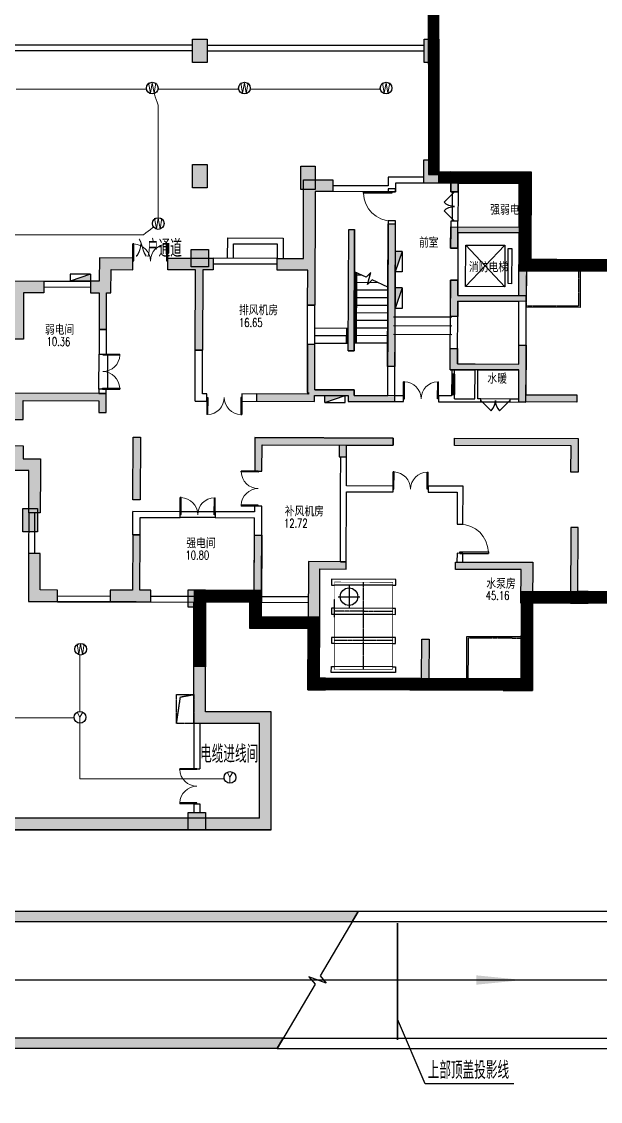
# Model space of a CAD drawing. Extents: x -1348811 to 123514, y -640545 to 749356.
# Drawn here: x -512182 to -492324, y -199809 to -162753 of the extents above; entities that cross this region are included whole.
import ezdxf
from ezdxf.enums import TextEntityAlignment as Align

# ---------------------------------------------------------------- set-up
doc = ezdxf.new("R2010")
doc.units = 0
doc.header["$LTSCALE"] = 10
doc.header["$MEASUREMENT"] = 0
for name, pattern in [('BORDER', [1.75, 0.5, -0.25, 0.5, -0.25, 0, -0.25]), ('DASH', [0.35, 0.25, -0.1]), ('常规', [20, 10, 0, 10])]:
    doc.linetypes.add(name, pattern=pattern)
doc.layers.get('0').update_dxf_attribs({"linetype": 'CONTINUOUS'})
for name, color, linetype in [('A-STAIRS', 9, 'CONTINUOUS'), ('COLU', 1, 'CONTINUOUS'), ('COLU_HATCH', 252, 'CONTINUOUS'), ('DIM_SYMB', 3, 'CONTINUOUS'), ('dxh', 252, 'CONTINUOUS'), ('dxsqt', 1, 'CONTINUOUS'), ('jlq', 1, 'CONTINUOUS'), ('JPS-J-0', 6, 'CONTINUOUS'), ('JPS-X', 1, 'BORDER'), ('JPS-XHS', 7, 'CONTINUOUS'), ('jz', 121, 'CONTINUOUS'), ('PUB_HATCH', 9, 'CONTINUOUS'), ('RD-equip', 3, 'CONTINUOUS'), ('STAIR', 9, 'CONTINUOUS'), ('TEXT', 7, 'CONTINUOUS'), ('wall', 8, 'CONTINUOUS'), ('WINDOW', 4, 'CONTINUOUS')]:
    doc.layers.add(name, color=color, linetype=linetype)
doc.layers.add('RD-Line', color=2, linetype='常规', lineweight=0)
doc.layers.get('JPS-X').off()
doc.styles.add('_TCH_SPACE', font='SIMPLEX', dxfattribs={"bigfont": 'GBCBIG'})
doc.styles.add('FS1', font='txt4.shx', dxfattribs={"width": 0.8, "bigfont": 'fstxt.shx'})
doc.styles.add('FS2', font='tjromans.shx', dxfattribs={"width": 0.8, "bigfont": 'tjhztxt.shx'})
doc.styles.add('TEXT', font='tjromans.shx', dxfattribs={"width": 0.8, "height": 400, "bigfont": 'tjhztxt.shx'})

# ---------------------------------------------------------------- blocks, each defined once
blk = doc.blocks.new('_ARROW')
blk.add_solid([(0, 0), (-1, 0.1), (-1, -0.1)])
blk = doc.blocks.new('$DorLib2D$00000002')
for p, q in [((-0.5, 0), (-0.5, 0.4875)), ((-0.475, 0.4875), (-0.5, 0.4875)), ((-0.475, 0), (-0.475, 0.4875)), ((0.475, 0), (0.475, 0.4875)), ((0.475, 0.4875), (0.5, 0.4875)), ((0.5, 0), (0.5, 0.4875)), ((-0.5, 0), (-0.475, 0)), ((0.5, 0), (0.475, 0))]:
    blk.add_line(p, q)
at = {"lineweight": 13}
for centre, start, end in [((-0.4875, 0), 0, 88.53072), ((0.4875, 0), 91.46928, 180)]:
    blk.add_arc(centre, 0.4875, start, end, dxfattribs=at)
blk = doc.blocks.new('zw')
at = {"layer": 'COLU_HATCH'}
for points in [[(87950, -124800), (88450, -124800), (88450, -125600), (87950, -125600)], [(95900, -124800), (96400, -124800), (96400, -125600), (95900, -125600)], [(95888, -128939), (96388, -128939), (96388, -129739), (95888, -129739)], [(87950, -129100), (88450, -129100), (88450, -129900), (87950, -129900)], [(91661, -129150), (92161, -129150), (92161, -129950), (91661, -129950)], [(87900, -132015), (88500, -132015), (88500, -132615), (87900, -132615)], [(82128, -140906), (82628, -140906), (82628, -141706), (82128, -141706)], [(87800, -143691), (88400, -143691), (88400, -144291), (87800, -144291)], [(87800, -151333), (88400, -151333), (88400, -151933), (87800, -151933)]]:
    blk.add_hatch(color=256, dxfattribs=at).paths.add_polyline_path(points)
at = {"layer": 'COLU'}
for points in [[(87950, -124800), (88450, -124800), (88450, -125600), (87950, -125600)], [(95900, -124800), (96400, -124800), (96400, -125600), (95900, -125600)], [(95888, -128939), (96388, -128939), (96388, -129739), (95888, -129739)], [(87950, -129100), (88450, -129100), (88450, -129900), (87950, -129900)], [(91661, -129150), (92161, -129150), (92161, -129950), (91661, -129950)], [(87900, -132015), (88500, -132015), (88500, -132615), (87900, -132615)], [(82128, -140906), (82628, -140906), (82628, -141706), (82128, -141706)], [(87800, -143691), (88400, -143691), (88400, -144291), (87800, -144291)], [(87800, -151333), (88400, -151333), (88400, -151933), (87800, -151933)]]:
    blk.add_lwpolyline(points, close=True, dxfattribs=at)
blk = doc.blocks.new('jlqq')
at = {"layer": 'PUB_HATCH'}
for points in [[(91805, -155098), (89555, -155098), (89555, -151330), (89155, -151330), (89155, -155498), (91405, -155498), (91405, -158748), (73005, -158748), (73005, -162298), (94581, -162298), (94788, -161948), (73355, -161948), (73355, -159148), (91805, -159148)], [(65555, -166648), (92005, -166648), (92213, -166298), (65205, -166298), (65205, -190598), (57205, -190598), (57205, -203068), (57555, -203068), (57555, -190948), (65555, -190948)]]:
    blk.add_hatch(color=256, dxfattribs=at).paths.add_polyline_path(points)
at = {"layer": 'jlq'}
for p, q in [((97555, -132515), (97555, -97715)), ((97205, -132865), (97205, -98065)), ((97555, -132515), (97555, -136657)), ((97555, -132515), (97555, -132515)), ((97205, -132865), (97205, -132865)), ((97205, -132865), (97205, -136656)), ((97205, -136656), (97555, -136657)), ((89155, -155498), (89155, -151329)), ((89555, -151330), (89155, -151330)), ((89555, -155098), (89555, -151330)), ((91805, -155098), (89555, -155098)), ((91805, -159148), (91805, -155098)), ((91405, -155498), (89155, -155498)), ((91405, -158748), (91405, -155498)), ((91405, -158748), (73005, -158748)), ((91805, -159148), (73355, -159148)), ((94581, -162298), (73005, -162298)), ((94788, -161948), (73355, -161948)), ((94581, -162298), (94788, -161948)), ((92213, -166298), (65205, -166298)), ((92005, -166648), (92213, -166298)), ((92005, -166648), (65555, -166648))]:
    blk.add_line(p, q, dxfattribs=at)
at = {"layer": 'PUB_HATCH', "const_width": 350}
blk.add_lwpolyline([(97368, -136657), (97380, -97890), (73605, -97890)], dxfattribs=at)
blk = doc.blocks.new('WG')
at = {"layer": 'RD-equip'}
blk.add_circle((0, 0), 200, dxfattribs=at)
at = {"layer": 'RD-equip', "color": 4, "style": 'FS1', "width": 0.8}
blk.add_attdef('消防', text='', height=360, dxfattribs=at).set_placement((0, 0), align=Align.MIDDLE)
blk = doc.blocks.new('WWWW')
at = {"layer": 'RD-equip'}
blk.add_blockref('WG', (0, 0), dxfattribs=at).add_auto_attribs({'消防': 'W'})
blk = doc.blocks.new('yy')
at = {"layer": 'RD-equip'}
blk.add_circle((0, 0), 200, dxfattribs=at)
at = {"layer": 'RD-equip', "color": 4, "style": 'FS1', "width": 0.8}
blk.add_attdef('Y', text='', height=360, dxfattribs=at).set_placement((0, 0), align=Align.MIDDLE)
blk = doc.blocks.new('YYYY')
at = {"layer": 'RD-equip'}
blk.add_blockref('yy', (0, 0), dxfattribs=at).add_auto_attribs({'Y': 'Y'})
blk = doc.blocks.new('f-fjg')
at = {"layer": 'dxh'}
for points in [[(17800, 3800), (15050, 3800), (15050, 3100), (15300, 3100), (15300, 3400), (17400, 3400), (17400, 1900), (15050, 1900), (15050, 1175), (15300, 1175), (15300, 1700), (17400, 1700), (17400, -450), (15300, -450), (15300, 75), (15050, 75), (15050, -1175), (15300, -1175), (15300, -650), (17650, -650), (17650, 400), (18700, 400), (18700, 800), (17800, 800)], [(10150, -800), (10400, -800), (10400, 3100), (11000, 3100), (11000, 3500), (10000, 3500), (10000, 800), (9100, 800), (9100, 400), (10150, 400)], [(12900, -2900), (13150, -2900), (13150, 2000), (12900, 2000)], [(11750, 1800), (11550, 1800), (11550, -2360), (11750, -2360)], [(3000, 800), (4150, 800), (4150, 400), (3400, 400), (3400, -400), (3250, -400), (3250, -1650), (3000, -1650), (3000, -400), (2700, -400), (2700, 0), (3000, 0)], [(5350, 800), (5350, 400), (6300, 400), (6300, -2350), (6550, -2350), (6550, 400), (6900, 400), (6900, 800)], [(20900, 800), (20900, 400), (21250, 400), (21250, -2350), (21500, -2350), (21500, 400), (22450, 400), (22450, 800)], [(24800, 800), (23650, 800), (23650, 400), (24400, 400), (24400, -400), (24550, -400), (24550, -1650), (24800, -1650), (24800, -400), (25100, -400), (25100, 0), (24800, 0)], [(400, -400), (1100, -400), (1100, 0), (0, 0), (0, -2000), (400, -2000)], [(27400, -400), (27400, -2000), (27800, -2000), (27800, 0), (26700, 0), (26700, -400)], [(8400, -3850), (8400, -4100), (10400, -4100), (10400, -3900), (11550, -3900), (11550, -4100), (13150, -4100), (13150, -3900), (11750, -3900), (11750, -3700), (10400, -3700), (10400, -2150), (10150, -2150), (10150, -3850)], [(17400, -4100), (19400, -4100), (19400, -3850), (17650, -3850), (17650, -2150), (17400, -2150), (17400, -2800), (15300, -2800), (15300, -2275), (15050, -2275), (15050, -3000), (17400, -3000)], [(400, -4100), (3000, -4100), (3000, -4500), (3250, -4500), (3250, -3850), (0, -3850), (0, -4750), (400, -4750)], [(24550, -3850), (24550, -4500), (24800, -4500), (24800, -4100), (27400, -4100), (27400, -4750), (27800, -4750), (27800, -3850)], [(4175, -7500), (4425, -7500), (4425, -5350), (4175, -5350)], [(8350, -6500), (8600, -6500), (8600, -5600), (11250, -5600), (11250, -6000), (11500, -6000), (11500, -5600), (13100, -5600), (13100, -5350), (8350, -5350)], [(19200, -5600), (19200, -6500), (19450, -6500), (19450, -5350), (15200, -5350), (15200, -5600)], [(23625, -5350), (23375, -5350), (23375, -7500), (23625, -7500)], [(600, -6500), (600, -7950), (1000, -7950), (1000, -6500), (1000, -6100), (400, -6100), (400, -5650), (0, -5650), (0, -6500)], [(27800, -6500), (27800, -5650), (27400, -5650), (27400, -6100), (26800, -6100), (26800, -6500), (26800, -7950), (27200, -7950), (27200, -6500)], [(19200, -11000), (19800, -11000), (19800, -10600), (19450, -10600), (19450, -8400), (19200, -8400)], [(3400, -10600), (3400, -11000), (4800, -11000), (4800, -10600), (4425, -10600), (4425, -8700), (4175, -8700), (4175, -10600)], [(8350, -10600), (8000, -10600), (8000, -11000), (8600, -11000), (8600, -8700), (8350, -8700)], [(23375, -10600), (23000, -10600), (23000, -11000), (24400, -11000), (24400, -10600), (23625, -10600), (23625, -8700), (23375, -8700)], [(1000, -9350), (600, -9350), (600, -11000), (1600, -11000), (1600, -10600), (1000, -10600)], [(10600, -9850), (11500, -9850), (11500, -9600), (10200, -9600), (10200, -14000), (10800, -14000), (10800, -13600), (10600, -13600)], [(17900, -9600), (15250, -9600), (15250, -9850), (17500, -9850), (17500, -11000), (17900, -11000)], [(26800, -10600), (26200, -10600), (26200, -11000), (27200, -11000), (27200, -9350), (26800, -9350)], [(15100, -14000), (15100, -13600), (14350, -13600), (14350, -12250), (14100, -12250), (14100, -13600), (13700, -13600), (13700, -14000)], [(17900, -12250), (17500, -12250), (17500, -13600), (16900, -13600), (16900, -14000), (17900, -14000)]]:
    blk.add_hatch(color=256, dxfattribs=at).paths.add_polyline_path(points)
at = {"layer": 'dxsqt'}
for points in [[(15050, 3100), (15050, 3800), (17800, 3800), (17800, 800), (18700, 800), (18700, 400), (17650, 400), (17650, -650), (15300, -650), (15300, -1175), (15050, -1175), (15050, 75), (15300, 75), (15300, -450), (17400, -450), (17400, 1700), (15300, 1700), (15300, 1175), (15050, 1175), (15050, 1900), (17400, 1900), (17400, 3400), (15300, 3400), (15300, 3100), (15050, 3100)], [(10400, 3100), (10400, -800), (10150, -800), (10150, 400), (9100, 400), (9100, 800), (10000, 800), (10000, 3500), (11000, 3500), (11000, 3100), (10400, 3100)], [(3400, 400), (4150, 400), (4150, 800), (3000, 800), (3000, 0), (2700, 0), (2700, -400), (3000, -400), (3000, -1650), (3250, -1650), (3250, -400), (3400, -400), (3400, 400)], [(6900, 800), (6900, 400), (6550, 400), (6550, -2350), (6300, -2350), (6300, 400), (5350, 400), (5350, 800), (6900, 800)], [(21250, 400), (20900, 400), (20900, 800), (22450, 800), (22450, 400), (21500, 400), (21500, -2350), (21250, -2350), (21250, 400)], [(24400, 400), (23650, 400), (23650, 800), (24800, 800), (24800, 0), (25100, 0), (25100, -400), (24800, -400), (24800, -1650), (24550, -1650), (24550, -400), (24400, -400), (24400, 400)], [(400, -400), (400, -2000), (0, -2000), (0, 0), (1100, 0), (1100, -400), (400, -400)], [(27800, 0), (26700, 0), (26700, -400), (27400, -400), (27400, -2000), (27800, -2000), (27800, 0)], [(17650, -2150), (17650, -3850), (19400, -3850), (19400, -4100), (17400, -4100), (17400, -3000), (15050, -3000), (15050, -3000), (15050, -3000), (15050, -2275), (15300, -2275), (15300, -2800), (17400, -2800), (17400, -2150), (17650, -2150)], [(3250, -3850), (0, -3850), (0, -4750), (400, -4750), (400, -4100), (3000, -4100), (3000, -4500), (3250, -4500), (3250, -3850)], [(24550, -3850), (27800, -3850), (27800, -4750), (27400, -4750), (27400, -4100), (24800, -4100), (24800, -4500), (24550, -4500), (24550, -3850)], [(8350, -5350), (8350, -6500), (8600, -6500), (8600, -5600), (11250, -5600), (11250, -6000), (11500, -6000), (11500, -5600), (13100, -5600), (13100, -5350), (8350, -5350)], [(400, -5650), (400, -6100), (1000, -6100), (1000, -6500), (1000, -6500), (1000, -7950), (600, -7950), (600, -6500), (0, -6500), (0, -5650), (400, -5650)], [(27400, -6100), (26800, -6100), (26800, -6500), (26800, -6500), (26800, -7950), (27200, -7950), (27200, -6500), (27800, -6500), (27800, -5650), (27400, -5650), (27400, -6100)], [(19200, -11000), (19800, -11000), (19800, -10600), (19450, -10600), (19450, -8400), (19200, -8400), (19200, -11000)], [(3400, -10600), (3400, -11000), (4800, -11000), (4800, -10600), (4425, -10600), (4425, -8700), (4175, -8700), (4175, -10600), (3400, -10600)], [(23375, -10600), (23000, -10600), (23000, -11000), (24400, -11000), (24400, -10600), (23625, -10600), (23625, -8700), (23375, -8700), (23375, -10600)], [(1000, -10600), (1000, -9350), (600, -9350), (600, -11000), (1600, -11000), (1600, -10600), (1000, -10600)], [(10200, -14000), (10800, -14000), (10800, -13600), (10600, -13600), (10600, -9850), (11500, -9850), (11500, -9600), (10200, -9600), (10200, -14000)], [(17900, -11000), (17500, -11000), (17500, -9850), (15250, -9850), (15250, -9600), (17900, -9600), (17900, -11000)], [(26200, -10600), (26800, -10600), (26800, -9350), (27200, -9350), (27200, -11000), (26200, -11000), (26200, -10600)], [(13700, -13600), (14100, -13600), (14100, -12250), (14350, -12250), (14350, -13600), (15100, -13600), (15100, -14000), (13700, -14000), (13700, -13600)], [(16900, -13600), (16900, -14000), (17900, -14000), (17900, -12250), (17500, -12250), (17500, -13600), (16900, -13600)]]:
    blk.add_lwpolyline(points, dxfattribs=at)
for points in [[(12900, 2000), (13150, 2000), (13150, -2900), (12900, -2900)], [(11750, 1800), (11750, -2360), (11550, -2360), (11550, 1800)], [(11750, 1800), (11750, -2360), (11550, -2360), (11550, 1800)], [(10400, -4100), (10400, -3900), (11550, -3900), (11550, -4100), (13150, -4100), (13150, -3900), (11750, -3900), (11750, -3700), (10400, -3700), (10400, -2150), (10150, -2150), (10150, -3850), (8400, -3850), (8400, -4100)], [(4425, -5350), (4425, -7500), (4175, -7500), (4175, -5350)], [(19200, -6500), (19200, -5600), (15200, -5600), (15200, -5350), (19450, -5350), (19450, -6500)], [(23375, -7500), (23625, -7500), (23625, -5350), (23375, -5350)], [(8000, -10600), (8350, -10600), (8350, -8700), (8600, -8700), (8600, -11000), (8000, -11000)]]:
    blk.add_lwpolyline(points, close=True, dxfattribs=at)
blk = doc.blocks.new('DTTT')
at = {"layer": 'jz'}
for p, q in [((748, -792), (-748, 792)), ((-748, -792), (748, 792))]:
    blk.add_line(p, q, dxfattribs=at)
for points in [[(-1003, -673), (-1003, 673), (-871, 673), (-871, -673)], [(-748, -792), (-748, 792), (748, 792), (748, -792)]]:
    blk.add_lwpolyline(points, close=True, dxfattribs=at)
blk = doc.blocks.new('Manhole')
for p, q in [((500, -875), (500, -125)), ((125, -500), (875, -500))]:
    blk.add_line(p, q)
blk.add_circle((500, -500), 300)
blk = doc.blocks.new('DXHS')
at = {"layer": 'JPS-XHS'}
blk.add_hatch(color=256, dxfattribs=at).paths.add_polyline_path([(-350, 240), (-350, 0), (350, 0)])
at = {"layer": 'JPS-XHS', "linetype": 'Continuous'}
for p, q in [((-350, 240), (-350, 0)), ((-350, 240), (350, 240)), ((-350, 0), (350, 0)), ((350, 240), (350, 0))]:
    blk.add_line(p, q, dxfattribs=at)
at = {"layer": 'JPS-XHS'}
blk.add_line((-350, 240), (350, 0), dxfattribs=at)
blk = doc.blocks.new('A$C1928491B')
at = {"layer": 'JPS-XHS', "rotation": 270}
for p in [(13000, -2800), (13000, -4050)]:
    blk.add_blockref('DXHS', p, dxfattribs=at)
at = {"layer": 'JPS-XHS', "xscale": -1, "rotation": 180}
blk.add_blockref('DXHS', (10950, -7400), dxfattribs=at)
blk = doc.blocks.new('$DorLib2D$00000116')
at = {"color": 0}
for p, q in [((-0.5, 0), (-0.146, 0.354)), ((0.5, 0), (0.146, 0.354))]:
    blk.add_line(p, q, dxfattribs=at)
for centre, start, end in [((-0.5, 0), 0, 45), ((0.5, 0), 135, 180)]:
    blk.add_arc(centre, 0.5, start, end, dxfattribs=at)
blk = doc.blocks.new('$WINLIB2D$00000001')
for p, q in [((-0.5, 0.5), (0.5, 0.5)), ((-0.5, 0.5), (-0.5, -0.5)), ((0.5, 0.167), (-0.5, 0.167)), ((0.5, -0.5), (0.5, 0.5)), ((0.5, -0.167), (-0.5, -0.167)), ((-0.5, -0.5), (0.5, -0.5))]:
    blk.add_line(p, q)
blk = doc.blocks.new('$DorLib2D$00000001')
for p, q in [((0.45, 0.975), (0.5, 0.975)), ((0.45, 0), (0.45, 0.975)), ((0.5, 0), (0.5, 0.975)), ((0.5, 0), (0.45, 0))]:
    blk.add_line(p, q)
at = {"lineweight": 13}
blk.add_arc((0.475, 0), 0.975, 91.4693, 180, dxfattribs=at)

msp = doc.modelspace()

# ---------------------------------------------------------------- linework, layer by layer
at = {"layer": 'A-STAIRS', "linetype": 'DASH', "ltscale": 5}
for p, q in [((-473867.7, -193292.9), (-500634.5, -193292.9)), ((-473867.7, -193642.9), (-500841.8, -193642.9)), ((-499286.7, -193692.9), (-499286.7, -197692.9)), ((-499286.7, -197692.9), (-499286.7, -193692.9)), ((-503210.2, -197642.9), (-473838, -197642.9)), ((-503417.5, -197992.9), (-473867.7, -197992.9))]:
    msp.add_line(p, q, dxfattribs=at)
at = {"layer": 'A-STAIRS', "linetype": 'DASH'}
msp.add_lwpolyline([(-506867.7, -186842.9), (-506731.7, -185930.7), (-506267.7, -185842.9)], dxfattribs=at)
msp.add_lwpolyline([(-506267.7, -185842.9), (-506267.7, -186842.9), (-506867.7, -186842.9), (-506867.7, -185842.9)], close=True, dxfattribs=at)
at = {"layer": 'A-STAIRS', "linetype": 'ByBlock'}
msp.add_lwpolyline([(-474767.7, -195642.9), (-522367.7, -195642.9)], dxfattribs=at)
at = {"layer": 'DIM_SYMB'}
for points in [[(-499616.7, -171863.7), (-500152.6, -171619.4), (-500309.3, -171778.8), (-500202.5, -171365.9), (-500357.4, -171526.1), (-500765.1, -171340.3)], [(-500634.5, -193292.9), (-501940, -195497.7), (-501727.4, -195756.8), (-502326.1, -195531.4), (-502112, -195788.1), (-503417.5, -197992.9)]]:
    msp.add_lwpolyline(points, dxfattribs=at)
for points in [[(-507709.8, -173012.2, 0, 0, 0), (-507708.1, -172440.4, 80, 0, 0), (-507707.2, -172140.4, 0, 0, 0)], [(-501580.8, -173267.5, 0, 0, 0), (-501581.5, -173487.5, 80, 0, 0), (-501582.4, -173787.5, 0, 0, 0)]]:
    msp.add_lwpolyline(points, format="xyseb", dxfattribs=at)
at = {"layer": 'jlq'}
for p, q in [((-506267.7, -186842.9), (-506267.7, -182673.6)), ((-505867.7, -186442.9), (-505867.7, -182674.8)), ((-503617.6, -186442.9), (-505867.7, -186442.9)), ((-503617.6, -190492.9), (-503617.6, -186442.9)), ((-504017.6, -186842.9), (-506267.7, -186842.9)), ((-504017.6, -190092.9), (-504017.6, -186842.9))]:
    msp.add_line(p, q, dxfattribs=at)
at = {"layer": 'JPS-J-0', "linetype": 'DASH'}
for p, q in [((-500455.8, -184990.9), (-500446.8, -181991)), ((-499449.8, -182993.9), (-501449.8, -182988)), ((-499452.8, -183993.9), (-501452.8, -183988))]:
    msp.add_line(p, q, dxfattribs=at)
at = {"layer": 'JPS-J-0'}
msp.add_lwpolyline([(-493015, -171313.1), (-493018.7, -172563.1), (-494868.7, -172557.5)], dxfattribs=at)
at = {"layer": 'JPS-J-0', "linetype": 'DASH'}
for points in [[(-494865, -171307.5), (-494868.6, -172507.5), (-493068.6, -172512.9), (-493065, -171312.9)], [(-495052.5, -183907), (-495056.7, -185307), (-496856.7, -185301.7), (-496852.5, -183901.7)]]:
    msp.add_lwpolyline(points, close=True, dxfattribs=at)
at = {"layer": 'JPS-J-0', "color": 2}
for points in [[(-499447.1, -182093.9), (-499347.1, -182094.2), (-499346.5, -181894.2), (-501546.5, -181887.7), (-501547.1, -182087.7), (-501447.1, -182088)], [(-499447.1, -182093.9), (-501447.1, -182088)], [(-501449.5, -182888), (-501549.5, -182887.7), (-501550.1, -183087.7), (-501450.1, -183088)], [(-499449.5, -182893.9), (-501449.5, -182888)], [(-499450.1, -183093.9), (-499350.1, -183094.2), (-499349.5, -182894.2), (-499449.5, -182893.9)], [(-501450.1, -183088), (-499450.1, -183093.9)], [(-501452.5, -183888), (-501552.5, -183887.7), (-501553.1, -184087.7), (-501453.1, -184088)], [(-501453.1, -184088), (-499453.1, -184093.9)], [(-499452.5, -183893.9), (-501452.5, -183888)], [(-499453.1, -184093.9), (-499353.1, -184094.2), (-499352.5, -183894.2), (-499452.5, -183893.9)], [(-499455.5, -184893.9), (-499355.5, -184894.2), (-499356.1, -185094.2), (-501556.1, -185087.7), (-501555.5, -184887.7), (-501455.5, -184888)], [(-499455.5, -184893.9), (-501455.5, -184888)]]:
    msp.add_lwpolyline(points, dxfattribs=at)
at = {"layer": 'JPS-J-0', "linetype": 'DASH', "const_width": 20}
msp.add_lwpolyline([(-499455.8, -184993.9), (-501455.8, -184988), (-501446.8, -181988), (-499446.8, -181993.9)], close=True, dxfattribs=at)
at = {"layer": 'JPS-J-0'}
msp.add_lwpolyline([(-495052.4, -183857), (-495056.7, -185307), (-496906.7, -185301.5), (-496902.4, -183851.5)], close=True, dxfattribs=at)
at = {"layer": 'PUB_HATCH', "const_width": 400}
for points in [[(-496967.8, -167901.3), (-496968.4, -168101.3), (-494905.4, -168107.4), (-494914.4, -171107.4), (-487914.4, -171128.3), (-487916.8, -171928.3), (-484916.8, -171937.2), (-484935, -178037.2), (-485535, -178035.4), (-485548.4, -182535.4), (-494848.3, -182507.7), (-494857.3, -185507.6), (-502157.3, -185485.9), (-502151, -183385.9), (-504151, -183379.9), (-504148.3, -182479.9), (-506067.3, -182474.2), (-506074.5, -184899.4)], [(-495105.4, -168106.8), (-497879.3, -168097.9)]]:
    msp.add_lwpolyline(points, dxfattribs=at)
at = {"layer": 'RD-Line'}
for p, q in [((-512363.7, -165074.6), (-507895.7, -165074.6)), ((-507495, -165617.5), (-507633.5, -165223.3)), ((-507503.8, -165074.6), (-504732.9, -165074.6)), ((-504341, -165074.6), (-499872.9, -165074.6)), ((-507495, -169482), (-507495, -165617.5)), ((-512508.3, -170065.9), (-508002.8, -170065.9)), ((-508002.8, -170065.9), (-507654.5, -169802.6)), ((-510179.8, -186428), (-510179.8, -184488.4)), ((-517704.2, -186641.8), (-510378.6, -186641.8)), ((-510179.8, -186828), (-510179.8, -188730.3)), ((-505226.4, -188740.3), (-510169.8, -188740.3))]:
    msp.add_line(p, q, dxfattribs=at)
msp.add_arc((-510169.8, -188730.3), 10, 180, 270, dxfattribs=at)
at = {"layer": 'STAIR'}
for p, q in [((-497212.7, -170525.5), (-497215.9, -171625.5)), ((-500735.4, -171450.1), (-500765.4, -171450)), ((-500735.1, -171353.9), (-500742.4, -173790)), ((-500695.2, -171372.1), (-500702.4, -173790.2)), ((-500522.9, -171450.7), (-500695.4, -171450.2)), ((-500224.6, -171451.6), (-500285.1, -171451.4)), ((-500736.2, -171710.1), (-500766.2, -171710)), ((-499948.6, -171712.4), (-500696.2, -171710.2)), ((-500737.7, -172230), (-500767.7, -172230)), ((-500737, -171970.1), (-500767, -171970)), ((-499617.8, -172233.4), (-500697.7, -172230.2)), ((-499617, -171973.4), (-500697, -171970.2)), ((-500738.5, -172490), (-500768.5, -172490)), ((-499618.5, -172493.4), (-500698.5, -172490.2)), ((-500740.1, -173010), (-500770.1, -173010)), ((-500739.3, -172750), (-500769.3, -172750)), ((-499620.1, -173013.4), (-500700.1, -173010.2)), ((-499619.3, -172753.4), (-500699.3, -172750.2)), ((-497419.7, -172900), (-499419.7, -172894)), ((-502120.8, -173265.9), (-501040.8, -173269.2)), ((-501040.8, -173269.2), (-501042.4, -173789.1)), ((-501040.8, -173269.2), (-501000.8, -173269.3)), ((-501000.8, -173269.3), (-501002.4, -173789.3)), ((-501000.8, -173269.3), (-500970.8, -173269.4)), ((-501000.8, -173269.3), (-500970.8, -173269.4)), ((-500740.8, -173270), (-500770.8, -173270)), ((-499620.9, -173273.4), (-500700.8, -173270.2)), ((-497420.6, -173200), (-499420.6, -173194)), ((-502122.4, -173785.9), (-500972.4, -173789.4)), ((-502121.6, -173525.9), (-501041.6, -173529.1)), ((-501001.6, -173529.3), (-500971.6, -173529.4)), ((-499622.4, -173793.4), (-500772.4, -173790)), ((-500741.6, -173530), (-500771.6, -173530)), ((-499621.6, -173533.4), (-500701.6, -173530.2)), ((-497421.5, -173500), (-499421.5, -173494))]:
    msp.add_line(p, q, dxfattribs=at)
at = {"layer": 'TEXT'}
msp.add_lwpolyline([(-495289.3, -199207.9), (-498338.9, -199207.9), (-499286.7, -196984.8)], dxfattribs=at)
at = {"layer": 'wall', "linetype": 'ByBlock'}
for p, q in [((-506317.7, -163559.4), (-513840.4, -163559.4)), ((-506317.7, -163759.4), (-513840.4, -163759.4)), ((-505817.7, -163559.4), (-498367.7, -163559.4)), ((-505817.7, -163759.4), (-498367.7, -163759.4)), ((-506267.7, -186842.9), (-506267.7, -188393.1)), ((-506067.7, -186842.9), (-506067.7, -188393.1)), ((-506267.7, -188393.1), (-506067.7, -188393.1)), ((-506267.7, -189593.1), (-506267.7, -189892.9)), ((-506267.7, -189593.1), (-506067.7, -189593.1)), ((-506067.7, -189593.1), (-506067.7, -189892.9))]:
    msp.add_line(p, q, dxfattribs=at)
at = {"layer": 'wall'}
for p, q in [((-497455.7, -168199.8), (-497456.9, -168599.9)), ((-497205.7, -168200.6), (-497455.7, -168199.8)), ((-497206.9, -168600.6), (-497205.7, -168200.6)), ((-496767.8, -167901.9), (-496767.8, -167901.9)), ((-499606.6, -168493.4), (-499606.9, -168593.4)), ((-499606.9, -168593.4), (-499356.9, -168594.1)), ((-499356.6, -168494.1), (-499606.6, -168493.4)), ((-499356.9, -168594.1), (-499356.6, -168494.1)), ((-495106, -168306.8), (-497880, -168297.9)), ((-497456.9, -168599.9), (-497206.9, -168600.6)), ((-499609.9, -169593.4), (-499627.8, -175593.4)), ((-499359.9, -169594.1), (-499609.9, -169593.4)), ((-499377.8, -175594.1), (-499359.9, -169594.1)), ((-497459.9, -169599.9), (-497460.8, -169899.9)), ((-497209.9, -169600.6), (-497459.9, -169599.9)), ((-497210.8, -169900.7), (-497209.9, -169600.6)), ((-500973.2, -174049.4), (-500960.8, -169889.4)), ((-500960.8, -169889.4), (-500760.8, -169890)), ((-500773.2, -174050), (-500760.8, -169890)), ((-497460.8, -169899.8), (-497462.7, -170524.8)), ((-497212.7, -170525.5), (-497210.8, -169900.5)), ((-497462.7, -170524.8), (-497212.7, -170525.5)), ((-503414.3, -171082.1), (-505614.3, -171075.5)), ((-503413.7, -170882.1), (-505613.7, -170875.5)), ((-511416.7, -171858.2), (-509816.7, -171863)), ((-511416.1, -171658.2), (-509816.1, -171663)), ((-497465.9, -171624.8), (-497467.8, -172249.8)), ((-497215.9, -171625.5), (-497465.9, -171624.8)), ((-497217.5, -172150.5), (-497215.9, -171625.5)), ((-497475.1, -174699.8), (-497467.8, -172249.8)), ((-497217.5, -172150.5), (-494867.5, -172157.5)), ((-494874.8, -174607.5), (-494867.5, -172157.5)), ((-502377.5, -175485.2), (-502368.5, -172485.2)), ((-502368.5, -172485.2), (-502118.5, -172485.9)), ((-502127.2, -175385.9), (-502118.5, -172485.9)), ((-497224.5, -174500.5), (-497218.1, -172350.5)), ((-497218.1, -172350.5), (-495118.1, -172356.8)), ((-495124.5, -174506.8), (-495118.1, -172356.8)), ((-509521, -173313.9), (-509523.6, -174163.9)), ((-509271, -173314.6), (-509521, -173313.9)), ((-509273.6, -174164.6), (-509271, -173314.6)), ((-506228.3, -175773.7), (-506223.1, -174023.7)), ((-506223.1, -174023.7), (-505973.1, -174024.5)), ((-505977.6, -175524.5), (-505973.1, -174024.5)), ((-500973.2, -174049.4), (-500773.2, -174050)), ((-509523.6, -174163.9), (-509273.6, -174164.6)), ((-497224.5, -174500.5), (-496624.5, -174502.3)), ((-496624.5, -174502.3), (-495124.5, -174506.8)), ((-497475.1, -174699.8), (-496625.1, -174702.3)), ((-497425.1, -174699.9), (-497425.5, -174849.9)), ((-497425.5, -174849.9), (-497325.5, -174850.2)), ((-497325.1, -174700.2), (-497425.1, -174699.9)), ((-497325.5, -174850.2), (-497325.1, -174700.2)), ((-496628.1, -175702.3), (-496625.1, -174702.3)), ((-496528.1, -175702.6), (-496525.1, -174702.6)), ((-496525.1, -174702.6), (-495125.1, -174706.8)), ((-495128.1, -175706.8), (-495125.1, -174706.8)), ((-494878.4, -175807.5), (-494874.8, -174607.5)), ((-509527.1, -175363.9), (-509527.6, -175513.9)), ((-509527.6, -175513.9), (-509277.6, -175514.6)), ((-509277.1, -175364.6), (-509527.1, -175363.9)), ((-509277.6, -175514.6), (-509277.1, -175364.6)), ((-505827.6, -175524.9), (-505977.6, -175524.5)), ((-505828.3, -175774.9), (-505827.6, -175524.9)), ((-504627.6, -175528.5), (-504628.3, -175778.5)), ((-502327.6, -175535.3), (-504627.6, -175528.5)), ((-502327.6, -175535.3), (-502327.5, -175485.3)), ((-502128.4, -175785.9), (-502127.8, -175585.9)), ((-502127.8, -175585.9), (-500977.8, -175589.3)), ((-502127.2, -175385.9), (-500777.2, -175389.9)), ((-500977.8, -175589.3), (-500978.4, -175789.3)), ((-500777.2, -175389.9), (-500777.8, -175589.9)), ((-500777.8, -175589.9), (-499627.8, -175593.4)), ((-499077.8, -175595), (-499377.8, -175594.1)), ((-499078.4, -175795), (-499077.8, -175595)), ((-497877.8, -175598.6), (-497878.4, -175798.6)), ((-497427.8, -175599.9), (-497877.8, -175598.6)), ((-497427.6, -175549.9), (-497427.8, -175599.9)), ((-497327.6, -175550.2), (-497427.6, -175549.9)), ((-497328.1, -175700.2), (-497327.6, -175550.2)), ((-506228.3, -175773.7), (-505828.3, -175774.9)), ((-504628.3, -175778.5), (-502128.4, -175785.9)), ((-500978.4, -175789.3), (-499528.4, -175793.7)), ((-499528.4, -175793.7), (-499078.4, -175795)), ((-497878.4, -175798.6), (-497328.4, -175800.2)), ((-497328.4, -175800.2), (-496628.4, -175802.3)), ((-497328.1, -175700.2), (-496628.1, -175702.3)), ((-496628.4, -175802.3), (-496428.4, -175802.9)), ((-496428.1, -175702.9), (-496528.1, -175702.6)), ((-496428.4, -175802.9), (-496428.1, -175702.9)), ((-495428.1, -175705.9), (-495428.4, -175805.9)), ((-495428.4, -175805.9), (-494878.4, -175807.5)), ((-495128.1, -175706.8), (-495428.1, -175705.9)), ((-504182.1, -177029.8), (-504185.5, -178179.8)), ((-504182.1, -177029.8), (-499432.1, -177044)), ((-499432.1, -177044), (-499432.8, -177294)), ((-503935.5, -178180.5), (-503932.8, -177280.6)), ((-503932.8, -177280.6), (-499432.8, -177294)), ((-501237.3, -178788.6), (-501234, -177688.6)), ((-501234, -177688.6), (-501034, -177689.2)), ((-501037, -178689.2), (-501034, -177689.2)), ((-504185.5, -178179.8), (-503935.5, -178180.5)), ((-501244.7, -181288.6), (-501237.3, -178788.6)), ((-501044.7, -181289.2), (-501037.6, -178889.2)), ((-501037.6, -178889.2), (-499437.6, -178894)), ((-499437, -178694), (-501037, -178689.2)), ((-499437.6, -178894), (-499437, -178694)), ((-498237, -178697.5), (-498237.6, -178897.5)), ((-498237.6, -178897.5), (-497237.6, -178900.5)), ((-497037, -178701.1), (-498237, -178697.5)), ((-497237.6, -178900.5), (-497240.9, -180000.5)), ((-497040.9, -180001.1), (-497037, -178701.1)), ((-511939.8, -179606.7), (-511944, -181006.7)), ((-511939.8, -179606.7), (-511943.9, -181006.7)), ((-511739.8, -179607.3), (-511744, -181007.3)), ((-508367, -180367.4), (-508364.6, -179567.4)), ((-506739.7, -179572.2), (-508364.6, -179567.4)), ((-506740.3, -179772.2), (-506739.7, -179572.2)), ((-505539.7, -179575.8), (-505540.3, -179775.8)), ((-504189.7, -179579.8), (-505539.7, -179575.8)), ((-504189.1, -179379.8), (-504189.7, -179579.8)), ((-503939.1, -179380.5), (-504189.1, -179379.8)), ((-503948.3, -182480.5), (-503940, -179680.5)), ((-503940, -179680.5), (-503939.1, -179380.5)), ((-508117, -180368.1), (-508115.2, -179768.1)), ((-508115.2, -179768.1), (-506740.3, -179772.2)), ((-505540.3, -179775.8), (-504190.3, -179779.8)), ((-504198.9, -182679.8), (-504190.3, -179779.8)), ((-497240.9, -180000.5), (-497040.9, -180001.1)), ((-508367, -180367.4), (-508117, -180368.1)), ((-497243.9, -181000.5), (-497244.8, -181300.5)), ((-497043.9, -181001.1), (-497243.9, -181000.5)), ((-497044.8, -181301.1), (-497043.9, -181001.1)), ((-501244.7, -181288.6), (-501044.7, -181289.2)), ((-497244.8, -181300.5), (-497044.8, -181301.1)), ((-508248.9, -182667.7), (-511948.8, -182656.7)), ((-510948.9, -182659.7), (-509148.9, -182665)), ((-510948.3, -182459.7), (-509148.3, -182465)), ((-508248.9, -182667.7), (-504248.9, -182679.6)), ((-507748.9, -182669.2), (-506267.9, -182673.6)), ((-507748.3, -182469.2), (-506267.3, -182473.6)), ((-506267.9, -182673.6), (-506274.5, -184898.9)), ((-505867.9, -182674.8), (-505874.5, -184900)), ((-504198.9, -182679.8), (-502348.9, -182685.3)), ((-503948.3, -182480.5), (-502348.3, -182485.3)), ((-502348.3, -182485.3), (-502348.9, -182685.3)), ((-501450.4, -183188), (-501448.6, -182588))]:
    msp.add_line(p, q, dxfattribs=at)
for points in [[(-497167.8, -167900.7), (-497169, -168300.7), (-495106, -168306.8), (-495115, -171306.8), (-488115, -171327.7), (-488117.4, -172127.7), (-485117.4, -172136.6), (-485134.4, -177836.6), (-485734.4, -177834.8), (-485747.8, -182334.8), (-495047.8, -182307.1), (-495056.7, -185307), (-501956.7, -185286.5), (-501950.4, -183186.5), (-503950.4, -183180.5), (-503947.7, -182280.5), (-506266.7, -182273.6), (-506274.5, -184898.9)], [(-497880, -167901.9), (-497880, -167901.9), (-494704.8, -167908), (-494713.8, -170908), (-487713.8, -170928.9), (-487716.2, -171728.8), (-484716.2, -171737.8), (-484735.6, -178237.8), (-485335.6, -178236), (-485349, -182736), (-494648.9, -182708.3), (-494657.9, -185708.2), (-502357.9, -185685.3), (-502351.6, -183585.3), (-504351.6, -183579.3), (-504348.9, -182679.3), (-505867.9, -182674.8), (-505874.5, -184900)], [(-498380, -168097.1), (-499605.4, -168093.4), (-499606.3, -168393.4), (-501506.3, -168387.7)], [(-498380, -168297.1), (-499356, -168294.1), (-499356.9, -168594.1), (-502106.9, -168586)], [(-505113.7, -170877), (-505111.7, -170177), (-503211.7, -170182.7), (-503213.7, -170882.7)], [(-504913.7, -170877.6), (-504912.3, -170377.6), (-503412.3, -170382.1), (-503413.7, -170882.1)], [(-488115, -171327.7), (-488117.4, -172127.7), (-485117.4, -172136.6), (-485134.4, -177836.6), (-485734.4, -177834.8), (-485747.8, -182334.8), (-495047.8, -182307.1), (-495056.7, -185307), (-501956.7, -185286.5), (-501950.4, -183186.5), (-503950.4, -183180.5), (-503947.7, -182280.5), (-506266.7, -182273.6), (-506274.5, -184898.9)], [(-488115, -171327.7), (-488117.4, -172127.7), (-485117.4, -172136.6), (-485134.4, -177836.6), (-485734.4, -177834.8), (-485747.8, -182334.8), (-495047.8, -182307.1), (-495056.7, -185307), (-501956.7, -185286.5), (-501950.4, -183186.5), (-503950.4, -183180.5), (-503947.7, -182280.5), (-506266.7, -182273.6), (-506274.5, -184898.9)], [(-512532.3, -177109.4), (-522317.7, -177109.4), (-522317.7, -190492.9), (-503617.6, -190492.9), (-503617.6, -186442.9), (-505867.7, -186442.9), (-505867.7, -182674.9)]]:
    msp.add_lwpolyline(points, dxfattribs=at)
at = {"layer": 'WINDOW'}
for p, q in [((-497406.9, -168600), (-497409.9, -169600)), ((-497206.9, -168600.6), (-497209.9, -169600.6)), ((-509527.1, -175363.9), (-509523.6, -174163.9)), ((-509227.1, -175364.8), (-509223.6, -174164.8)), ((-496428.4, -175802.9), (-495428.4, -175805.9)), ((-495428.1, -175705.9), (-496428.1, -175702.9)), ((-505539.7, -179575.8), (-506739.7, -179572.2)), ((-505540.3, -179775.8), (-506740.3, -179772.2))]:
    msp.add_line(p, q, dxfattribs=at)
at = {"layer": 'WINDOW', "linetype": 'DASH'}
for p, q in [((-497212.7, -170525.5), (-497462.7, -170524.8)), ((-497465.9, -171624.8), (-497215.9, -171625.5))]:
    msp.add_line(p, q, dxfattribs=at)

# ---------------------------------------------------------------- block references
at = {"layer": 'A-STAIRS', "linetype": 'ByBlock', "xscale": -1600, "yscale": 1599.999999999714, "zscale": 1600, "rotation": 180.000000126732}
msp.add_blockref('_ARROW', (-494976.5, -195642.9), dxfattribs=at)
at = {"layer": 'COLU'}
msp.add_blockref('zw', (-594267.7, -38559.4), dxfattribs=at)
at = {"layer": 'dxh', "rotation": 359.8292750667289}
msp.add_blockref('f-fjg', (-512516.1, -171655), dxfattribs=at)
at = {"layer": 'jlq'}
msp.add_blockref('jlqq', (-595422.9, -31344.6), dxfattribs=at)
at = {"layer": 'JPS-J-0', "linetype": 'DASH', "rotation": 269.8292750669448}
msp.add_blockref('Manhole', (-500446.8, -181991), dxfattribs=at)
at = {"layer": 'JPS-X', "rotation": 359.8292750667289}
msp.add_blockref('A$C1928491B', (-512355.7, -168155.4), dxfattribs=at)
at = {"layer": 'JPS-XHS', "xscale": -1, "rotation": 359.829416400451}
msp.add_blockref('DXHS', (-510166.1, -171662), dxfattribs=at)
at = {"layer": 'RD-equip'}
for name, p in [('WWWW', (-507699.7, -165034.6)), ('WWWW', (-504536.9, -165034.6)), ('WWWW', (-499677, -165034.6)), ('WWWW', (-507495, -169682)), ('WWWW', (-510157.1, -184289.7)), ('YYYY', (-510179, -186628)), ('YYYY', (-505032.7, -188690.5))]:
    msp.add_blockref(name, p, dxfattribs=at)
at = {"layer": 'STAIR', "xscale": 0.9000000000546422, "yscale": 0.9000000000232831, "zscale": 0.9, "rotation": 179.8292750667234}
msp.add_blockref('DTTT', (-496272.9, -171138.4), dxfattribs=at)
at = {"layer": 'WINDOW'}
for name, p, xscale, yscale, zscale, rotation in [('$DorLib2D$00000001', (-499483.4, -169093.8), 1000.000000000001, 1000, 1000, 89.8292750666511), ('$DorLib2D$00000116', (-497333.4, -169100.2), -1000.000000000001, 1000, -1000, 89.82927506665114), ('$DorLib2D$00000002', (-507764, -170969.1), -1199.999999999965, -1200, -1200, 179.8292750750449), ('$DorLib2D$00000002', (-509400.3, -174764.2), 1199.999999999999, -1200, 1200, 89.82927538008526), ('$WINLIB2D$00000001', (-497376.6, -175200.1), -699.9999999999991, -100, -700, 89.82927506664922), ('$DorLib2D$00000002', (-498478.1, -175696.8), 1200.000000000036, 1200, 1200, 359.8292750664384), ('$DorLib2D$00000002', (-505228, -175651.7), 1200.000000000038, -1200, 1200, 359.8292750664125), ('$DorLib2D$00000116', (-495928.2, -175754.4), -999.999999999974, -1000, -1000, 359.8292750664044), ('$DorLib2D$00000002', (-504062.3, -178780.2), -1200.000000000001, 1200, -1200, 89.82927506665001), ('$DorLib2D$00000002', (-498837.3, -178795.7), -1200.000000000023, 1200, -1200, 359.8292750666488), ('$DorLib2D$00000002', (-506140, -179674), -1200.000000000023, 1200, -1200, 359.8292750666477), ('$DorLib2D$00000001', (-497142.4, -180500.8), -1000.000000000001, -1000, -1000, 89.82927506665114)]:
    msp.add_blockref(name, p, dxfattribs=dict(at, xscale=xscale, yscale=yscale, zscale=zscale, rotation=rotation))
at = {"layer": 'WINDOW', "linetype": 'ByBlock', "xscale": -1199.999999999998, "yscale": 1199.999999999998, "zscale": 1200, "rotation": 90}
msp.add_blockref('$DorLib2D$00000002', (-506167.7, -188993.1), dxfattribs=at)

# ---------------------------------------------------------------- texts
at = {"layer": 'TEXT'}
for s, height, rotation, style, width, p in [('强弱电', 350, 359.82928, 'TEXT', 0.8, (-496106, -169379.9)), ('入户通道', 600, 0.16112, 'FS2', 0.7, (-508280.2, -170838.3)), ('前室', 350, 359.82928, 'TEXT', 0.8, (-498549.4, -170509.9)), ('消防电梯', 350, 359.82928, 'TEXT', 0.8, (-496834.1, -171351.4)), ('排风机房', 350, 359.82928, 'TEXT', 0.8, (-504724.9, -172829)), ('16.65', 297.5, 359.82928, '_TCH_SPACE', 0.705882, (-504725.1, -173231)), ('弱电间', 350, 359.82928, 'TEXT', 0.8, (-511384.7, -173497.8)), ('10.36', 297.5, 359.82928, '_TCH_SPACE', 0.705882, (-511323.2, -173884)), ('水暖', 350, 359.82928, 'TEXT', 0.8, (-496203.5, -175178.1)), ('补风机房', 350, 359.82928, 'TEXT', 0.8, (-503153.7, -179731)), ('12.72', 297.5, 359.82928, '_TCH_SPACE', 0.705882, (-503179.1, -180116.9)), ('强电间', 350, 359.82928, 'TEXT', 0.8, (-506532.5, -180823.8)), ('10.80', 297.5, 359.82928, '_TCH_SPACE', 0.705882, (-506558, -181209.8)), ('水泵房', 350, 359.82928, 'TEXT', 0.8, (-496239.3, -182214.8)), ('45.16', 297.5, 359.82928, '_TCH_SPACE', 0.705882, (-496257.1, -182594.4)), ('电缆进线间', 600, 0.16112, 'FS2', 0.7, (-506057.4, -188190.6))]:
    msp.add_text(s, height=height, rotation=rotation, dxfattribs=dict(at, style=style, width=width)).set_placement(p)
at = {"layer": 'TEXT', "style": 'FS2', "width": 0.7}
msp.add_text('上部顶盖投影线', height=600, rotation=0.16112, dxfattribs=at).set_placement((-496852.5, -199038.4), align=Align.CENTER)

doc.saveas('drawing.dxf')
